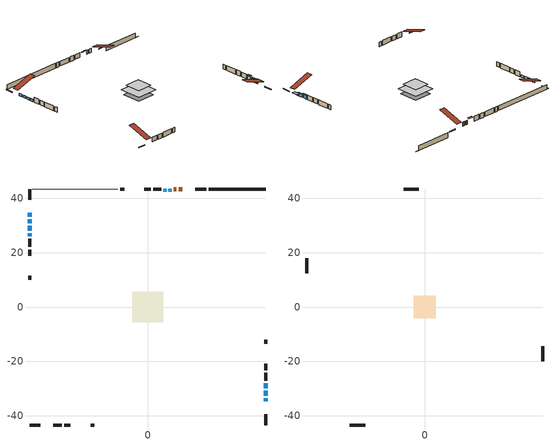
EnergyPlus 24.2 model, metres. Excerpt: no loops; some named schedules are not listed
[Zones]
conditioned space
 floor outside (Floor1 construction): -2.46,-2.46 -2.46,2.46 2.46,2.46 2.46,-2.46 z0.89
 floor adiabatic (AdiabaticFloorConstruction): -5.69,-5.69 -5.69,5.69 5.69,5.69 5.69,-5.69 z0.89
 floor foundation (Slab1 construction): -4.89,-4.89 -4.89,4.89 4.89,4.89 4.89,-4.89 z-1.55
 wall outside (RimJoist1 construction): 21.47,43.43 17.52,43.43 / -43.43,-43.43 -39.48,-43.43 / -43.43,43.43 -43.43,39.48 / 43.43,-43.43 43.43,-39.48 z0.89:1.19
 wall outside (AdiabaticWallConstruction 1): 12.73,43.43 11.37,43.43 / 10.44,43.43 9.53,43.43 z0.89:2.92
 wall outside (AdiabaticWallConstruction): 43.43,-34.7 43.43,-33.63 z0.89:1.35; -43.43,34.69 -43.43,33.17 / -43.43,32.24 -43.43,30.87 / -43.43,29.94 -43.43,28.11 / -43.43,27.18 -43.43,26.04 z0.89:2.11; 43.43,-32.7 43.43,-30.87 z0.89:2.41; 43.43,-29.94 43.43,-28.11 z0.89:2.92
 wall outside (Wall1 construction): 5.02,43.43 1.99,43.43 / -34.69,-43.43 -31.67,-43.43 / -43.43,25.11 -43.43,22.09 / 43.43,-27.18 43.43,-24.16 z0.89:3.33
 wall outside (Wall2 construction): 1.06,43.43 -1.23,43.43 / -30.74,-43.43 -28.45,-43.43 / -43.43,21.16 -43.43,18.87 / 43.43,-23.23 43.43,-20.94 z0.89:3.33
 wall outside (Wall6 construction): -8.63,43.43 -10.03,43.43 / -21.05,-43.43 -19.65,-43.43 / -43.43,11.47 -43.43,10.06 / 43.43,-13.54 43.43,-12.14 z0.89:3.33
 wall foundation (FoundationWall1 construction): 22.39,43.43,-1.55 22.39,43.43,0.89 41.32,43.43,0.89 41.32,43.43,-1.54 43.43,43.43,-1.54 43.43,43.43,-1.55
 wall adiabatic (Wall7 construction): -10.96,43.43 -42.5,43.43 z0.89:3.33
 window (WindowConstruction): 43.43,-34.69 43.43,-33.63 z0.89:1.35
 window (WindowConstruction 6): -43.43,34.69 -43.43,33.17 z0.89:2.11
 window (WindowConstruction 1): 43.43,-32.7 43.43,-30.87 z0.89:2.41
 window (WindowConstruction 2): 43.43,-29.94 43.43,-28.11 z0.89:2.92
 window (WindowConstruction 3): -43.43,32.24 -43.43,30.87 z0.89:2.11
 window (WindowConstruction 4): -43.43,29.94 -43.43,28.11 z0.89:2.11
 window (WindowConstruction 5): -43.43,27.18 -43.43,26.04 z0.89:2.11
 door (Door): 12.73,43.43 11.37,43.43 z0.89:2.92
 door (Door 1): 10.44,43.43 9.53,43.43 z0.89:2.92
 ceiling adiabatic (AdiabaticFloorConstruction): 5.69,-5.69 5.69,5.69 -5.69,5.69 -5.69,-5.69 z0.89
 roof outside (AdiabaticRoofConstruction): 7.74,43.43,3.33 7.74,42.61,3.6 8.6,42.61,3.6 8.6,43.43,3.33; 5.95,43.43,3.33 5.95,42.61,3.6 6.81,42.61,3.6 6.81,43.43,3.33
 skylight (SkylightConstruction): 7.74,43.43,3.33 7.74,42.61,3.6 8.6,42.61,3.6 8.6,43.43,3.33
 skylight (SkylightConstruction 1): 5.95,43.43,3.33 5.95,42.61,3.6 6.81,42.61,3.6 6.81,43.43,3.33
attic - vented
 floor to conditioned space (Floor2 construction Reversed): -4.06,-4.06 -4.06,4.06 4.06,4.06 4.06,-4.06 z3.33
 floor to conditioned space (Floor3 construction Reversed): -4.03,-4.03 -4.03,4.03 4.03,4.03 4.03,-4.03 z3.33
 wall outside (Wall4 construction): -2.15,43.43 -7.7,43.43 / -27.52,-43.43 -21.98,-43.43 / -43.43,17.94 -43.43,12.39 / 43.43,-20.01 43.43,-14.47 z0.89:3.33
 roof outside (Roof1 construction): 13.66,43.43,3.33 13.66,32.31,7.03 16.59,32.31,7.03 16.59,43.43,3.33; -35.62,-43.43,3.33 -35.62,-32.31,7.03 -38.55,-32.31,7.03 -38.55,-43.43,3.33; -43.43,35.62,3.33 -32.31,35.62,7.03 -32.31,38.55,7.03 -43.43,38.55,3.33; 43.43,-35.62,3.33 32.31,-35.62,7.03 32.31,-38.55,7.03 43.43,-38.55,3.33
shading: 43.43,-32.72 43.43,-35.61 45.25,-35.61 45.25,-32.72 z2.26; 43.43,-30.57 43.43,-33 44.04,-33 44.04,-30.57 z2.71; 43.43,-27.81 43.43,-30.24 44.04,-30.24 44.04,-27.81 z3.22
[Building]
Building 1: Terrain=Suburbs
[Site:Location]
Summerland CS_BC: Latitude {deg}=49.56; Longitude {deg}=-119.65; Time Zone {hr}=-8; Elevation {m}=454; Keep Site Location Information=Yes
[Site:GroundTemperature:Shallow]
5.06956, 3.19416, 3.04397, 3.93394, 7.50669, 11.0628, 14.1458, 16.0987, 16.2646, 14.6762, 11.6719, 8.22487
[Site:WaterMainsTemperature]
Calculation Method=Schedule; Temperature Schedule=mains temperature schedule
[Material] Roughness=Rough; Thermal Absorptance=0.9
Name | Thickness {m} | Conductivity {W/m-K} | Density {kg/m3} | Specific Heat {J/kg-K} | Solar Absorptance | Visible Absorptance
asphalt or fiberglass shingles | 0.00635 | 0.162714 | 1121.4 | 1465.45 | 0.4 | 0.4
asphalt or fiberglass shingles 1 | 0.00635 | 0.162714 | 1121.4 | 1465.45 | 0.7 | 0.7
ceiling loosefill ins | 0.254 | 0.0480833 | 16.02 | 1046.75 | 0.7 | 0.7
ceiling stud and cavity | 0.1397 | 0.120208 | 65.682 | 1177.47 | 0.7 | 0.7
ceiling stud and cavity 1 | 0.1397 | 0.141673 | 65.682 | 1177.47 | 0.7 | 0.7
concrete 4.0 in. | 0.1016 | 1.803125 | 2242.8 | 837.4 | 0.7 | 0.7
concrete 8.0 in. | 0.2032 | 1.803125 | 2242.8 | 837.4 | 0.7 | 0.7
door material | 0.04445 | 0.0451087 | 512.64 | 1214.23 | 0.7 | 0.7
exterior vertical ins | 0.100158 | 0.029427 | 32.04 | 1214.23 | 0.7 | 0.7
floor covering | 0.0127 | 0.0433444 | 54.468 | 1339.84 | 0.6 | 0.6
floor rigid ins | 0.103632 | 0.029427 | 32.04 | 1214.23 | 0.7 | 0.7
floor rigid ins 1; roof rigid ins; wall rigid ins 2 | 0.512978 | 0.029427 | 32.04 | 1214.23 | 0.7 | 0.7
floor stud and cavity | 0.1397 | 0.164193 | 92.3553 | 1139.71 | 0.7 | 0.7
floor stud and cavity 1 | 0.1397 | 1.75129 | 37.0049 | 1207.88 | 0.7 | 0.7
furniture material conditioned space 1 | 0.1524 | 0.115458 | 640.8 | 1214.23 | 0.6 | 0.6
gypsum board | 0.0127 | 0.160291 | 801 | 837.4 | 0.6 | 0.6
gypsum board 1 | 0.0127 | 0.160291 | 801 | 837.4 | 0.7 | 0.7
osb sheathing 0.5 in. | 0.0127 | 0.115458 | 512.64 | 1214.23 | 0.7 | 0.7
osb sheathing 0.75 in. | 0.01905 | 0.115458 | 512.64 | 1214.23 | 0.7 | 0.7
osb sheathing 2.0 in. | 0.0508 | 0.115458 | 512.64 | 1214.23 | 0.7 | 0.7
rim joist rigid ins; wall rigid ins | 0.051816 | 0.029427 | 32.04 | 1214.23 | 0.7 | 0.7
rim joist stud and cavity | 0.0508 | 0.0417161 | 125.044 | 1163.47 | 0.6 | 0.6
roof stud and cavity | 0.18415 | 1.78685 | 37.0049 | 1207.88 | 0.6 | 0.6
wall rigid ins 1 | 0.051816 | 0.029427 | 32.04 | 1214.23 | 0.4 | 0.4
wall stud and cavity | 0.1397 | 0.0951301 | 139.0536 | 1170.24 | 0.7 | 0.7
wall stud and cavity 1 | 0.1397 | 0.388929 | 139.0536 | 1170.24 | 0.7 | 0.7
wall stud and cavity 2 | 0.0889 | 6.9971 | 50.32683 | 1063.81 | 0.6 | 0.6
wall stud and cavity 3 | 0.1397 | 0.427258 | 139.0536 | 1170.24 | 0.7 | 0.7
wall stud and cavity 4 | 0.1397 | 0.0856282 | 139.0536 | 1170.24 | 0.7 | 0.7
wall stud and cavity 5 | 0.0889 | 0.380278 | 52.3479 | 1209.89 | 0.7 | 0.7
wall stud and cavity 6 | 0.0889 | 0.391764 | 83.0341 | 1211.67 | 0.7 | 0.7
wood siding | 0.0254 | 0.102417 | 544.68 | 1172.36 | 0.4 | 0.4
wood siding 1 | 0.00254 | 0.102417 | 544.68 | 1172.36 | 0.4 | 0.4
wood siding 2; wood siding 3; wood siding 4 | 0.0254 | 0.102417 | 544.68 | 1172.36 | 0.7 | 0.7
[WindowMaterial:SimpleGlazingSystem]
Name | U-Factor {W/m2-K} | Solar Heat Gain Coefficient
SkylightMaterial | 2.47343 | 0.6208
WindowMaterial | 2.37681 | 0.55
WindowMaterial 1 | 2.1707 | 0.62
WindowMaterial 2 | 2.0543 | 0.65
WindowMaterial 3 | 2.154801 | 0.62
WindowMaterial 4 | 2.13436 | 0.63
WindowMaterial 5 | 2.19114 | 0.61
WindowMaterial 6 | 2.171835 | 0.62
[Construction]
AdiabaticFloorConstruction: floor stud and cavity 1, floor rigid ins 1, osb sheathing 0.75 in., floor covering
AdiabaticRoofConstruction: asphalt or fiberglass shingles 1, roof rigid ins, osb sheathing 0.75 in., roof stud and cavity
AdiabaticWallConstruction: wood siding 3, wall rigid ins 2, wall stud and cavity 5, gypsum board
AdiabaticWallConstruction 1: wood siding 4, wall rigid ins 2, wall stud and cavity 5, gypsum board
Door; Door 1: door material
Floor1 construction: floor stud and cavity, floor rigid ins, osb sheathing 0.75 in., floor covering
Floor2 construction Reversed: gypsum board, ceiling stud and cavity, ceiling loosefill ins
Floor3 construction Reversed: gypsum board, ceiling stud and cavity 1, ceiling loosefill ins
FoundationWall1 construction: concrete 8.0 in., gypsum board 1
furniture construction conditioned space 1: furniture material conditioned space 1
PartitionWallConstruction: gypsum board, wall stud and cavity 6, gypsum board
RimJoist1 construction: wood siding 2, rim joist rigid ins, osb sheathing 2.0 in., rim joist stud and cavity
Roof1 construction: asphalt or fiberglass shingles
SkylightConstruction; SkylightConstruction 1: SkylightMaterial
Slab1 construction: concrete 4.0 in.
Wall1 construction: wood siding, wall rigid ins, osb sheathing 0.5 in., wall stud and cavity, gypsum board
Wall2 construction: wood siding, wall rigid ins, osb sheathing 0.5 in., wall stud and cavity 1, gypsum board
Wall4 construction: wood siding 1, wall stud and cavity 2
Wall6 construction: wood siding, wall rigid ins, osb sheathing 0.5 in., wall stud and cavity 3, gypsum board
Wall7 construction: wall rigid ins 1, osb sheathing 0.5 in., wall stud and cavity 4, gypsum board
WindowConstruction: WindowMaterial
WindowConstruction 1: WindowMaterial 1
WindowConstruction 2: WindowMaterial 2
WindowConstruction 3: WindowMaterial 3
WindowConstruction 4: WindowMaterial 4
WindowConstruction 5: WindowMaterial 5
WindowConstruction 6: WindowMaterial 6
[Zone] Multiplier=1; Part of Total Floor Area=Yes
Name | Volume {m3}
attic - vented | 80.5029
conditioned space | 570.2
[Space]
Name | Zone | Volume {m3}
attic - vented 1 | attic - vented | 80.5029
conditioned space 1 | conditioned space | 570.2
[ZoneInfiltration:EffectiveLeakageArea]
infil attic - vented 1: Zone or Space=attic - vented 1; Schedule=Always On Discrete; Effective Air Leakage Area {cm2}=6294.89; Stack Coefficient=0.000427299; Wind Coefficient=1.39664e-05
[ZoneMixing]
whole house fan mix: Zone or Space=attic - vented; Schedule=Always On Continuous; Design Flow Rate Calculation Method=Flow/Zone; Design Flow Rate {m3/s}=0; Source Zone or Space=conditioned space
[SurfaceProperty:ExposedFoundationPerimeter]
Slab1: Exposed Perimeter Calculation Method=TotalExposedPerimeter; Total Exposed Perimeter {m}=21.031
[InternalMass] Zone or ZoneList=conditioned space; Space or SpaceList=conditioned space 1
Name | Construction | Surface Area {m2}
furniture mass conditioned space 1 | furniture construction conditioned space 1 | 99.6319
partition wall mass | PartitionWallConstruction | 249.08
[Lights]
interior lighting: Zone or ZoneList or Space or SpaceList=conditioned space 1; Schedule=interior lighting schedule; Design Level Calculation Method=LightingLevel; Lighting Level {W}=343.2; Return Air Fraction=0; Fraction Radiant=0.6; Fraction Visible=0.2; Fraction Replaceable=1
[People]
occupants: Zone or ZoneList or Space or SpaceList=conditioned space 1; Number of People Schedule=occupants schedule; Number of People Calculation Method=People; Number of People=3; Fraction Radiant=0.314171; Sensible Heat Fraction=0.56303; Activity Level Schedule=occupants activity schedule; Carbon Dioxide Generation Rate {m3/s-W}=0; Enable ASHRAE 55 Comfort Warnings=No; Mean Radiant Temperature Calculation Type=EnclosureAveraged
[ElectricEquipment] Zone or ZoneList or Space or SpaceList=conditioned space 1; Design Level Calculation Method=EquipmentLevel
Name | Schedule | Design Level {W} | Fraction Latent | Fraction Radiant | Fraction Lost
clothes dryer | clothes dryer schedule | 140.772 | 0.015 | 0.081 | 0.85
clothes washer | clothes washer schedule | 32.1985 | 0.03 | 0.162 | 0.7
cooking range | cooking range schedule | 208.969 | 0.08 | 0.432 | 0.2
dishwasher | dishwasher schedule | 66.8632 | 0.3 | 0.18 | 0.4
fridge | fridge schedule | 72.9452 | 0 | 0.6 | 0
mech vent bath fan 0 | mech vent bath fan 0 schedule | 50.2 | 0 | 0 | 1
mech vent bath fan 1 | mech vent bath fan 1 schedule | 50.2 | 0 | 0 | 1
mech vent house fan | mech vent house fan schedule | 0 | 0 | 0 | 1
mech vent house fan cfis | mech vent house fan cfis schedule | 0 | 0 | 0 | 0
mech vent range fan 0 | mech vent range fan 0 schedule | 57 | 0 | 0 | 1
misc plug loads | misc plug loads schedule | 494.7 | 0.045 | 0.513 | 0.1
whole house fan | Always On Discrete | 0 | 0 | 0 | 1
[OtherEquipment] Zone or ZoneList or Space or SpaceList=conditioned space 1; Design Level Calculation Method=EquipmentLevel
Name | Fuel Type | Schedule | Design Level {W} | Fraction Latent | Fraction Radiant | Fraction Lost
clothes dryer 1 | Electricity | clothes dryer schedule | 0 | 0.015 | 0.081 | 0.85
cooking range 1 | Electricity | cooking range schedule | 0 | 0.08 | 0.432 | 0.2
general water use latent | None | general water use schedule | 59.3978 | 1 | 0 | 0
general water use sensible | None | general water use schedule | -58.539 | 0 | 0.6 | 0
mech vent house fan latent load | None | Always On Discrete | 0 | 1 | 0 | 0
mech vent house fan sensible load | None | Always On Discrete | 0 | 0 | 0 | 0
water heater energy adjustment1 | NaturalGas | Always On Discrete | 0.01 | 0 | 0 | 1
[ZoneInfiltration:DesignFlowRate] Zone or ZoneList or Space or SpaceList=conditioned space 1; Schedule=Always On Discrete; Design Flow Rate Calculation Method=Flow/Zone; Design Flow Rate {m3/s}=0
infil flow; natural vent flow; whole house fan flow
[Foundation:Kiva]
Foundation Kiva 1: Initial Indoor Air Temperature {C}=18; Wall Height Above Grade {m}=0.889986; Wall Depth Below Slab {m}=0.2032; Custom Block Material Name 1=exterior vertical ins; Custom Block Depth 1 {m}=2.43998; Custom Block X Position 1 {m}=0.2159; Custom Block Z Position 1 {m}=0
[Foundation:Kiva:Settings]
Soil Conductivity {W/m-K}=0.849921; Soil Density {kg/m3}=1842.3; Soil Specific Heat {J/kg-K}=418.7; Ground Solar Absorptivity=0.9; Ground Thermal Absorptivity=0.9; Ground Surface Roughness {m}=0.03; Far-Field Width {m}=40; Deep-Ground Boundary Condition=ZeroFlux; Deep-Ground Depth {m}=40; Minimum Cell Dimension {m}=0.2; Maximum Cell Growth Coefficient=3; Simulation Timestep=Timestep
[Exterior:Lights]
exterior lighting: Schedule=exterior lighting schedule; Design Level {W}=75.6
[Schedule:Constant]
Name | Hourly Value
Always On Continuous; mech vent house fan schedule; mech vent house fan cfis schedule; Always On Discrete | 1
occupants activity schedule | 117.228
fridge schedule | 0
[Schedule:Week:Daily]
interior lighting schedule Week Rule - Jan1-Jan27: interior lighting schedule day, interior lighting schedule day, interior lighting schedule day, interior lighting schedule day, interior lighting schedule day, interior lighting schedule day, interior lighting schedule day, interior lighting schedule default day, interior lighting schedule default day, interior lighting schedule default day, interior lighting schedule default day, interior lighting schedule default day
interior lighting schedule Week Rule - Jan28-Feb3: interior lighting schedule day, interior lighting schedule day, interior lighting schedule day, interior lighting schedule day, interior lighting schedule day 1, interior lighting schedule day 1, interior lighting schedule day 1, interior lighting schedule default day, interior lighting schedule default day, interior lighting schedule default day, interior lighting schedule default day, interior lighting schedule default day
interior lighting schedule Week Rule - Feb4-Feb24: interior lighting schedule day 1, interior lighting schedule day 1, interior lighting schedule day 1, interior lighting schedule day 1, interior lighting schedule day 1, interior lighting schedule day 1, interior lighting schedule day 1, interior lighting schedule default day, interior lighting schedule default day, interior lighting schedule default day, interior lighting schedule default day, interior lighting schedule default day
interior lighting schedule Week Rule - Feb25-Mar3: interior lighting schedule day 1, interior lighting schedule day 1, interior lighting schedule day 1, interior lighting schedule day 1, interior lighting schedule day 2, interior lighting schedule day 2, interior lighting schedule day 2, interior lighting schedule default day, interior lighting schedule default day, interior lighting schedule default day, interior lighting schedule default day, interior lighting schedule default day
interior lighting schedule Week Rule - Mar4-Mar31: interior lighting schedule day 2, interior lighting schedule day 2, interior lighting schedule day 2, interior lighting schedule day 2, interior lighting schedule day 2, interior lighting schedule day 2, interior lighting schedule day 2, interior lighting schedule default day, interior lighting schedule default day, interior lighting schedule default day, interior lighting schedule default day, interior lighting schedule default day
interior lighting schedule Week Rule - Apr1-Apr28: interior lighting schedule day 3, interior lighting schedule day 3, interior lighting schedule day 3, interior lighting schedule day 3, interior lighting schedule day 3, interior lighting schedule day 3, interior lighting schedule day 3, interior lighting schedule default day, interior lighting schedule default day, interior lighting schedule default day, interior lighting schedule default day, interior lighting schedule default day
interior lighting schedule Week Rule - Apr29-May5: interior lighting schedule day 3, interior lighting schedule day 3, interior lighting schedule day 4, interior lighting schedule day 4, interior lighting schedule day 4, interior lighting schedule day 4, interior lighting schedule day 4, interior lighting schedule default day, interior lighting schedule default day, interior lighting schedule default day, interior lighting schedule default day, interior lighting schedule default day
interior lighting schedule Week Rule - May6-May26: interior lighting schedule day 4, interior lighting schedule day 4, interior lighting schedule day 4, interior lighting schedule day 4, interior lighting schedule day 4, interior lighting schedule day 4, interior lighting schedule day 4, interior lighting schedule default day, interior lighting schedule default day, interior lighting schedule default day, interior lighting schedule default day, interior lighting schedule default day
interior lighting schedule Week Rule - May27-Jun2: interior lighting schedule day 4, interior lighting schedule day 4, interior lighting schedule day 4, interior lighting schedule day 4, interior lighting schedule day 4, interior lighting schedule day 5, interior lighting schedule day 5, interior lighting schedule default day, interior lighting schedule default day, interior lighting schedule default day, interior lighting schedule default day, interior lighting schedule default day
interior lighting schedule Week Rule - Jun3-Jun30: interior lighting schedule day 5, interior lighting schedule day 5, interior lighting schedule day 5, interior lighting schedule day 5, interior lighting schedule day 5, interior lighting schedule day 5, interior lighting schedule day 5, interior lighting schedule default day, interior lighting schedule default day, interior lighting schedule default day, interior lighting schedule default day, interior lighting schedule default day
interior lighting schedule Week Rule - Jul1-Jul28: interior lighting schedule day 6, interior lighting schedule day 6, interior lighting schedule day 6, interior lighting schedule day 6, interior lighting schedule day 6, interior lighting schedule day 6, interior lighting schedule day 6, interior lighting schedule default day, interior lighting schedule default day, interior lighting schedule default day, interior lighting schedule default day, interior lighting schedule default day
interior lighting schedule Week Rule - Jul29-Aug4: interior lighting schedule day 6, interior lighting schedule day 6, interior lighting schedule day 6, interior lighting schedule day 7, interior lighting schedule day 7, interior lighting schedule day 7, interior lighting schedule day 7, interior lighting schedule default day, interior lighting schedule default day, interior lighting schedule default day, interior lighting schedule default day, interior lighting schedule default day
interior lighting schedule Week Rule - Aug5-Aug25: interior lighting schedule day 7, interior lighting schedule day 7, interior lighting schedule day 7, interior lighting schedule day 7, interior lighting schedule day 7, interior lighting schedule day 7, interior lighting schedule day 7, interior lighting schedule default day, interior lighting schedule default day, interior lighting schedule default day, interior lighting schedule default day, interior lighting schedule default day
interior lighting schedule Week Rule - Aug26-Sep1: interior lighting schedule day 7, interior lighting schedule day 7, interior lighting schedule day 7, interior lighting schedule day 7, interior lighting schedule day 7, interior lighting schedule day 7, interior lighting schedule day 8, interior lighting schedule default day, interior lighting schedule default day, interior lighting schedule default day, interior lighting schedule default day, interior lighting schedule default day
interior lighting schedule Week Rule - Sep2-Sep29: interior lighting schedule day 8, interior lighting schedule day 8, interior lighting schedule day 8, interior lighting schedule day 8, interior lighting schedule day 8, interior lighting schedule day 8, interior lighting schedule day 8, interior lighting schedule default day, interior lighting schedule default day, interior lighting schedule default day, interior lighting schedule default day, interior lighting schedule default day
interior lighting schedule Week Rule - Sep30-Oct6: interior lighting schedule day 8, interior lighting schedule day 9, interior lighting schedule day 9, interior lighting schedule day 9, interior lighting schedule day 9, interior lighting schedule day 9, interior lighting schedule day 9, interior lighting schedule default day, interior lighting schedule default day, interior lighting schedule default day, interior lighting schedule default day, interior lighting schedule default day
interior lighting schedule Week Rule - Oct7-Oct27: interior lighting schedule day 9, interior lighting schedule day 9, interior lighting schedule day 9, interior lighting schedule day 9, interior lighting schedule day 9, interior lighting schedule day 9, interior lighting schedule day 9, interior lighting schedule default day, interior lighting schedule default day, interior lighting schedule default day, interior lighting schedule default day, interior lighting schedule default day
interior lighting schedule Week Rule - Oct28-Nov3: interior lighting schedule day 9, interior lighting schedule day 9, interior lighting schedule day 9, interior lighting schedule day 9, interior lighting schedule day 10, interior lighting schedule day 10, interior lighting schedule day 10, interior lighting schedule default day, interior lighting schedule default day, interior lighting schedule default day, interior lighting schedule default day, interior lighting schedule default day
interior lighting schedule Week Rule - Nov4-Nov24: interior lighting schedule day 10, interior lighting schedule day 10, interior lighting schedule day 10, interior lighting schedule day 10, interior lighting schedule day 10, interior lighting schedule day 10, interior lighting schedule day 10, interior lighting schedule default day, interior lighting schedule default day, interior lighting schedule default day, interior lighting schedule default day, interior lighting schedule default day
interior lighting schedule Week Rule - Nov25-Dec1: interior lighting schedule day 10, interior lighting schedule day 10, interior lighting schedule day 10, interior lighting schedule day 10, interior lighting schedule day 10, interior lighting schedule day 10, interior lighting schedule day 11, interior lighting schedule default day, interior lighting schedule default day, interior lighting schedule default day, interior lighting schedule default day, interior lighting schedule default day
interior lighting schedule Week Rule - Dec2-Dec31: interior lighting schedule day 11, interior lighting schedule day 11, interior lighting schedule day 11, interior lighting schedule day 11, interior lighting schedule day 11, interior lighting schedule day 11, interior lighting schedule day 11, interior lighting schedule default day, interior lighting schedule default day, interior lighting schedule default day, interior lighting schedule default day, interior lighting schedule default day
occupants schedule Week Rule - Jan1-Dec31: occupants schedule day, occupants schedule day, occupants schedule day, occupants schedule day, occupants schedule day, occupants schedule day, occupants schedule day, occupants schedule default day, occupants schedule default day, occupants schedule default day, occupants schedule default day, occupants schedule default day
clothes dryer schedule Week Rule - Jan1-Dec31: clothes dryer schedule day, clothes dryer schedule day, clothes dryer schedule day, clothes dryer schedule day, clothes dryer schedule day, clothes dryer schedule day, clothes dryer schedule day, clothes dryer schedule default day, clothes dryer schedule default day, clothes dryer schedule default day, clothes dryer schedule default day, clothes dryer schedule default day
clothes washer schedule Week Rule - Jan1-Dec31: clothes washer schedule day, clothes washer schedule day, clothes washer schedule day, clothes washer schedule day, clothes washer schedule day, clothes washer schedule day, clothes washer schedule day, clothes washer schedule default day, clothes washer schedule default day, clothes washer schedule default day, clothes washer schedule default day, clothes washer schedule default day
cooking range schedule Week Rule - Jan1-Dec31: cooking range schedule day, cooking range schedule day, cooking range schedule day, cooking range schedule day, cooking range schedule day, cooking range schedule day, cooking range schedule day, cooking range schedule default day, cooking range schedule default day, cooking range schedule default day, cooking range schedule default day, cooking range schedule default day
dishwasher schedule Week Rule - Jan1-Dec31: dishwasher schedule day, dishwasher schedule day, dishwasher schedule day, dishwasher schedule day, dishwasher schedule day, dishwasher schedule day, dishwasher schedule day, dishwasher schedule default day, dishwasher schedule default day, dishwasher schedule default day, dishwasher schedule default day, dishwasher schedule default day
mech vent bath fan 0 schedule Week Rule - Jan1-Dec31: mech vent bath fan 0 schedule day, mech vent bath fan 0 schedule day, mech vent bath fan 0 schedule day, mech vent bath fan 0 schedule day, mech vent bath fan 0 schedule day, mech vent bath fan 0 schedule day, mech vent bath fan 0 schedule day, mech vent bath fan 0 schedule default day, mech vent bath fan 0 schedule default day, mech vent bath fan 0 schedule default day, mech vent bath fan 0 schedule default day, mech vent bath fan 0 schedule default day
mech vent bath fan 1 schedule Week Rule - Jan1-Dec31: mech vent bath fan 1 schedule day, mech vent bath fan 1 schedule day, mech vent bath fan 1 schedule day, mech vent bath fan 1 schedule day, mech vent bath fan 1 schedule day, mech vent bath fan 1 schedule day, mech vent bath fan 1 schedule day, mech vent bath fan 1 schedule default day, mech vent bath fan 1 schedule default day, mech vent bath fan 1 schedule default day, mech vent bath fan 1 schedule default day, mech vent bath fan 1 schedule default day
mech vent range fan 0 schedule Week Rule - Jan1-Dec31: mech vent range fan 0 schedule day, mech vent range fan 0 schedule day, mech vent range fan 0 schedule day, mech vent range fan 0 schedule day, mech vent range fan 0 schedule day, mech vent range fan 0 schedule day, mech vent range fan 0 schedule day, mech vent range fan 0 schedule default day, mech vent range fan 0 schedule default day, mech vent range fan 0 schedule default day, mech vent range fan 0 schedule default day, mech vent range fan 0 schedule default day
misc plug loads schedule Week Rule - Jan1-Dec31: misc plug loads schedule day, misc plug loads schedule day, misc plug loads schedule day, misc plug loads schedule day, misc plug loads schedule day, misc plug loads schedule day, misc plug loads schedule day, misc plug loads schedule default day, misc plug loads schedule default day, misc plug loads schedule default day, misc plug loads schedule default day, misc plug loads schedule default day
general water use schedule Week Rule - Jan1-Dec31: general water use schedule day, general water use schedule day, general water use schedule day, general water use schedule day, general water use schedule day, general water use schedule day, general water use schedule day, general water use schedule default day, general water use schedule default day, general water use schedule default day, general water use schedule default day, general water use schedule default day
exterior lighting schedule Week Rule - Jan1-Jan27: exterior lighting schedule day, exterior lighting schedule day, exterior lighting schedule day, exterior lighting schedule day, exterior lighting schedule day, exterior lighting schedule day, exterior lighting schedule day, exterior lighting schedule default day, exterior lighting schedule default day, exterior lighting schedule default day, exterior lighting schedule default day, exterior lighting schedule default day
exterior lighting schedule Week Rule - Jan28-Feb3: exterior lighting schedule day, exterior lighting schedule day, exterior lighting schedule day, exterior lighting schedule day, exterior lighting schedule day 1, exterior lighting schedule day 1, exterior lighting schedule day 1, exterior lighting schedule default day, exterior lighting schedule default day, exterior lighting schedule default day, exterior lighting schedule default day, exterior lighting schedule default day
exterior lighting schedule Week Rule - Feb4-Feb24: exterior lighting schedule day 1, exterior lighting schedule day 1, exterior lighting schedule day 1, exterior lighting schedule day 1, exterior lighting schedule day 1, exterior lighting schedule day 1, exterior lighting schedule day 1, exterior lighting schedule default day, exterior lighting schedule default day, exterior lighting schedule default day, exterior lighting schedule default day, exterior lighting schedule default day
exterior lighting schedule Week Rule - Feb25-Mar3: exterior lighting schedule day 1, exterior lighting schedule day 1, exterior lighting schedule day 1, exterior lighting schedule day 1, exterior lighting schedule day 2, exterior lighting schedule day 2, exterior lighting schedule day 2, exterior lighting schedule default day, exterior lighting schedule default day, exterior lighting schedule default day, exterior lighting schedule default day, exterior lighting schedule default day
exterior lighting schedule Week Rule - Mar4-Mar31: exterior lighting schedule day 2, exterior lighting schedule day 2, exterior lighting schedule day 2, exterior lighting schedule day 2, exterior lighting schedule day 2, exterior lighting schedule day 2, exterior lighting schedule day 2, exterior lighting schedule default day, exterior lighting schedule default day, exterior lighting schedule default day, exterior lighting schedule default day, exterior lighting schedule default day
exterior lighting schedule Week Rule - Apr1-Apr28: exterior lighting schedule day 3, exterior lighting schedule day 3, exterior lighting schedule day 3, exterior lighting schedule day 3, exterior lighting schedule day 3, exterior lighting schedule day 3, exterior lighting schedule day 3, exterior lighting schedule default day, exterior lighting schedule default day, exterior lighting schedule default day, exterior lighting schedule default day, exterior lighting schedule default day
exterior lighting schedule Week Rule - Apr29-May5: exterior lighting schedule day 3, exterior lighting schedule day 3, exterior lighting schedule day 4, exterior lighting schedule day 4, exterior lighting schedule day 4, exterior lighting schedule day 4, exterior lighting schedule day 4, exterior lighting schedule default day, exterior lighting schedule default day, exterior lighting schedule default day, exterior lighting schedule default day, exterior lighting schedule default day
exterior lighting schedule Week Rule - May6-May26: exterior lighting schedule day 4, exterior lighting schedule day 4, exterior lighting schedule day 4, exterior lighting schedule day 4, exterior lighting schedule day 4, exterior lighting schedule day 4, exterior lighting schedule day 4, exterior lighting schedule default day, exterior lighting schedule default day, exterior lighting schedule default day, exterior lighting schedule default day, exterior lighting schedule default day
exterior lighting schedule Week Rule - May27-Jun2: exterior lighting schedule day 4, exterior lighting schedule day 4, exterior lighting schedule day 4, exterior lighting schedule day 4, exterior lighting schedule day 4, exterior lighting schedule day 5, exterior lighting schedule day 5, exterior lighting schedule default day, exterior lighting schedule default day, exterior lighting schedule default day, exterior lighting schedule default day, exterior lighting schedule default day
exterior lighting schedule Week Rule - Jun3-Jun30: exterior lighting schedule day 5, exterior lighting schedule day 5, exterior lighting schedule day 5, exterior lighting schedule day 5, exterior lighting schedule day 5, exterior lighting schedule day 5, exterior lighting schedule day 5, exterior lighting schedule default day, exterior lighting schedule default day, exterior lighting schedule default day, exterior lighting schedule default day, exterior lighting schedule default day
exterior lighting schedule Week Rule - Jul1-Jul28: exterior lighting schedule day 6, exterior lighting schedule day 6, exterior lighting schedule day 6, exterior lighting schedule day 6, exterior lighting schedule day 6, exterior lighting schedule day 6, exterior lighting schedule day 6, exterior lighting schedule default day, exterior lighting schedule default day, exterior lighting schedule default day, exterior lighting schedule default day, exterior lighting schedule default day
exterior lighting schedule Week Rule - Jul29-Aug4: exterior lighting schedule day 6, exterior lighting schedule day 6, exterior lighting schedule day 6, exterior lighting schedule day 7, exterior lighting schedule day 7, exterior lighting schedule day 7, exterior lighting schedule day 7, exterior lighting schedule default day, exterior lighting schedule default day, exterior lighting schedule default day, exterior lighting schedule default day, exterior lighting schedule default day
exterior lighting schedule Week Rule - Aug5-Aug25: exterior lighting schedule day 7, exterior lighting schedule day 7, exterior lighting schedule day 7, exterior lighting schedule day 7, exterior lighting schedule day 7, exterior lighting schedule day 7, exterior lighting schedule day 7, exterior lighting schedule default day, exterior lighting schedule default day, exterior lighting schedule default day, exterior lighting schedule default day, exterior lighting schedule default day
exterior lighting schedule Week Rule - Aug26-Sep1: exterior lighting schedule day 7, exterior lighting schedule day 7, exterior lighting schedule day 7, exterior lighting schedule day 7, exterior lighting schedule day 7, exterior lighting schedule day 7, exterior lighting schedule day 8, exterior lighting schedule default day, exterior lighting schedule default day, exterior lighting schedule default day, exterior lighting schedule default day, exterior lighting schedule default day
exterior lighting schedule Week Rule - Sep2-Sep29: exterior lighting schedule day 8, exterior lighting schedule day 8, exterior lighting schedule day 8, exterior lighting schedule day 8, exterior lighting schedule day 8, exterior lighting schedule day 8, exterior lighting schedule day 8, exterior lighting schedule default day, exterior lighting schedule default day, exterior lighting schedule default day, exterior lighting schedule default day, exterior lighting schedule default day
exterior lighting schedule Week Rule - Sep30-Oct6: exterior lighting schedule day 8, exterior lighting schedule day 9, exterior lighting schedule day 9, exterior lighting schedule day 9, exterior lighting schedule day 9, exterior lighting schedule day 9, exterior lighting schedule day 9, exterior lighting schedule default day, exterior lighting schedule default day, exterior lighting schedule default day, exterior lighting schedule default day, exterior lighting schedule default day
[Schedule:Year]
interior lighting schedule: interior lighting schedule Week Rule - Jan1-Jan27, 1, 1, 1, 27, interior lighting schedule Week Rule - Jan28-Feb3, 1, 28, 2, 3, interior lighting schedule Week Rule - Feb4-Feb24, 2, 4, 2, 24, interior lighting schedule Week Rule - Feb25-Mar3, 2, 25, 3, 3, interior lighting schedule Week Rule - Mar4-Mar31, 3, 4, 3, 31, interior lighting schedule Week Rule - Apr1-Apr28, 4, 1, 4, 28, interior lighting schedule Week Rule - Apr29-May5, 4, 29, 5, 5, interior lighting schedule Week Rule - May6-May26, 5, 6, 5, 26, interior lighting schedule Week Rule - May27-Jun2, 5, 27, 6, 2, interior lighting schedule Week Rule - Jun3-Jun30, 6, 3, 6, 30, interior lighting schedule Week Rule - Jul1-Jul28, 7, 1, 7, 28, interior lighting schedule Week Rule - Jul29-Aug4, 7, 29, 8, 4, interior lighting schedule Week Rule - Aug5-Aug25, 8, 5, 8, 25, interior lighting schedule Week Rule - Aug26-Sep1, 8, 26, 9, 1, interior lighting schedule Week Rule - Sep2-Sep29, 9, 2, 9, 29, interior lighting schedule Week Rule - Sep30-Oct6, 9, 30, 10, 6, interior lighting schedule Week Rule - Oct7-Oct27, 10, 7, 10, 27, interior lighting schedule Week Rule - Oct28-Nov3, 10, 28, 11, 3, interior lighting schedule Week Rule - Nov4-Nov24, 11, 4, 11, 24, interior lighting schedule Week Rule - Nov25-Dec1, 11, 25, 12, 1, interior lighting schedule Week Rule - Dec2-Dec31, 12, 2, 12, 31
occupants schedule: occupants schedule Week Rule - Jan1-Dec31, 1, 1, 12, 31
clothes dryer schedule: clothes dryer schedule Week Rule - Jan1-Dec31, 1, 1, 12, 31
clothes washer schedule: clothes washer schedule Week Rule - Jan1-Dec31, 1, 1, 12, 31
cooking range schedule: cooking range schedule Week Rule - Jan1-Dec31, 1, 1, 12, 31
dishwasher schedule: dishwasher schedule Week Rule - Jan1-Dec31, 1, 1, 12, 31
mech vent bath fan 0 schedule: mech vent bath fan 0 schedule Week Rule - Jan1-Dec31, 1, 1, 12, 31
mech vent bath fan 1 schedule: mech vent bath fan 1 schedule Week Rule - Jan1-Dec31, 1, 1, 12, 31
mech vent range fan 0 schedule: mech vent range fan 0 schedule Week Rule - Jan1-Dec31, 1, 1, 12, 31
misc plug loads schedule: misc plug loads schedule Week Rule - Jan1-Dec31, 1, 1, 12, 31
general water use schedule: general water use schedule Week Rule - Jan1-Dec31, 1, 1, 12, 31
exterior lighting schedule: exterior lighting schedule Week Rule - Jan1-Jan27, 1, 1, 1, 27, exterior lighting schedule Week Rule - Jan28-Feb3, 1, 28, 2, 3, exterior lighting schedule Week Rule - Feb4-Feb24, 2, 4, 2, 24, exterior lighting schedule Week Rule - Feb25-Mar3, 2, 25, 3, 3, exterior lighting schedule Week Rule - Mar4-Mar31, 3, 4, 3, 31, exterior lighting schedule Week Rule - Apr1-Apr28, 4, 1, 4, 28, exterior lighting schedule Week Rule - Apr29-May5, 4, 29, 5, 5, exterior lighting schedule Week Rule - May6-May26, 5, 6, 5, 26, exterior lighting schedule Week Rule - May27-Jun2, 5, 27, 6, 2, exterior lighting schedule Week Rule - Jun3-Jun30, 6, 3, 6, 30, exterior lighting schedule Week Rule - Jul1-Jul28, 7, 1, 7, 28, exterior lighting schedule Week Rule - Jul29-Aug4, 7, 29, 8, 4, exterior lighting schedule Week Rule - Aug5-Aug25, 8, 5, 8, 25, exterior lighting schedule Week Rule - Aug26-Sep1, 8, 26, 9, 1, exterior lighting schedule Week Rule - Sep2-Sep29, 9, 2, 9, 29, exterior lighting schedule Week Rule - Sep30-Oct6, 9, 30, 10, 6, exterior lighting schedule Week Rule - Oct7-Oct27, 10, 7, 10, 27, exterior lighting schedule Week Rule - Oct28-Nov3, 10, 28, 11, 3, exterior lighting schedule Week Rule - Nov4-Nov24, 11, 4, 11, 24, exterior lighting schedule Week Rule - Nov25-Dec1, 11, 25, 12, 1, exterior lighting schedule Week Rule - Dec2-Dec31, 12, 2, 12, 31
[Schedule:Compact]
mains temperature schedule: Through: 01/01, For: AllDays, Until: 24:00, 8.8, Through: 01/02, For: AllDays, Until: 24:00, 8.73556, Through: 01/03, For: AllDays, Until: 24:00, 8.67222, Through: 01/04, For: AllDays, Until: 24:00, 8.61, Through: 01/05, For: AllDays, Until: 24:00, 8.54889, Through: 01/06, For: AllDays, Until: 24:00, 8.48944, Through: 01/07, For: AllDays, Until: 24:00, 8.43111, Through: 01/08, For: AllDays, Until: 24:00, 8.37389, Through: 01/09, For: AllDays, Until: 24:00, 8.31778, Through: 01/10, For: AllDays, Until: 24:00, 8.26333, Through: 01/11, For: AllDays, Until: 24:00, 8.21056, Through: 01/12, For: AllDays, Until: 24:00, 8.15889, Through: 01/13, For: AllDays, Until: 24:00, 8.10833, Through: 01/14, For: AllDays, Until: 24:00, 8.05944, Through: 01/15, For: AllDays, Until: 24:00, 8.01167, Through: 01/16, For: AllDays, Until: 24:00, 7.96556, Through: 01/17, For: AllDays, Until: 24:00, 7.92111, Through: 01/18, For: AllDays, Until: 24:00, 7.87778, Through: 01/19, For: AllDays, Until: 24:00, 7.83611, Through: 01/20, For: AllDays, Until: 24:00, 7.79556, Through: 01/21, For: AllDays, Until: 24:00, 7.75722, Through: 01/22, For: AllDays, Until: 24:00, 7.71944, Through: 01/23, For: AllDays, Until: 24:00, 7.68389, Through: 01/24, For: AllDays, Until: 24:00, 7.64944, Through: 01/25, For: AllDays, Until: 24:00, 7.61667, Through: 01/26, For: AllDays, Until: 24:00, 7.58556, Through: 01/27, For: AllDays, Until: 24:00, 7.55611, Through: 01/28, For: AllDays, Until: 24:00, 7.52778, Through: 01/29, For: AllDays, Until: 24:00, 7.50167, Through: 01/30, For: AllDays, Until: 24:00, 7.47667, Through: 01/31, For: AllDays, Until: 24:00, 7.45333, Through: 02/01, For: AllDays, Until: 24:00, 7.43111, Through: 02/02, For: AllDays, Until: 24:00, 7.41111, Through: 02/03, For: AllDays, Until: 24:00, 7.39278, Through: 02/04, For: AllDays, Until: 24:00, 7.37556, Through: 02/05, For: AllDays, Until: 24:00, 7.36, Through: 02/06, For: AllDays, Until: 24:00, 7.34667, Through: 02/07, For: AllDays, Until: 24:00, 7.33444, Through: 02/08, For: AllDays, Until: 24:00, 7.32389, Through: 02/09, For: AllDays, Until: 24:00, 7.315, Through: 02/10, For: AllDays, Until: 24:00, 7.30778, Through: 02/11, For: AllDays, Until: 24:00, 7.30222, Through: 02/12, For: AllDays, Until: 24:00, 7.29833, Through: 02/13, For: AllDays, Until: 24:00, 7.29611, Through: 02/14, For: AllDays, Until: 24:00, 7.29556, Through: 02/15, For: AllDays, Until: 24:00, 7.29611, Through: 02/16, For: AllDays, Until: 24:00, 7.29889, Through: 02/17, For: AllDays, Until: 24:00, 7.30278, Through: 02/18, For: AllDays, Until: 24:00, 7.30889, Through: 02/19, For: AllDays, Until: 24:00, 7.31667, Through: 02/20, For: AllDays, Until: 24:00, 7.32556, Through: 02/21, For: AllDays, Until: 24:00, 7.33611, Through: 02/22, For: AllDays, Until: 24:00, 7.34889, Through: 02/23, For: AllDays, Until: 24:00, 7.36278, Through: 02/24, For: AllDays, Until: 24:00, 7.37833, Through: 02/25, For: AllDays, Until: 24:00, 7.39556, Through: 02/26, For: AllDays, Until: 24:00, 7.41444, Through: 02/27, For: AllDays, Until: 24:00, 7.43444, Through: 02/28, For: AllDays, Until: 24:00, 7.45667, Through: 03/01, For: AllDays, Until: 24:00, 7.48056, Through: 03/02, For: AllDays, Until: 24:00, 7.50556, Through: 03/03, For: AllDays, Until: 24:00, 7.53222, Through: 03/04, For: AllDays, Until: 24:00, 7.56056, Through: 03/05, For: AllDays, Until: 24:00, 7.59056, Through: 03/06, For: AllDays, Until: 24:00, 7.62222, Through: 03/07, For: AllDays, Until: 24:00, 7.655, Through: 03/08, For: AllDays, Until: 24:00, 7.68944, Through: 03/09, For: AllDays, Until: 24:00, 7.72556, Through: 03/10, For: AllDays, Until: 24:00, 7.76333, Through: 03/11, For: AllDays, Until: 24:00, 7.80222, Through: 03/12, For: AllDays, Until: 24:00, 7.84278, Through: 03/13, For: AllDays, Until: 24:00, 7.88444, Through: 03/14, For: AllDays, Until: 24:00, 7.92833, Through: 03/15, For: AllDays, Until: 24:00, 7.97278, Through: 03/16, For: AllDays, Until: 24:00, 8.01944, Through: 03/17, For: AllDays, Until: 24:00, 8.06722, Through: 03/18, For: AllDays, Until: 24:00, 8.11611, Through: 03/19, For: AllDays, Until: 24:00, 8.16667, Through: 03/20, For: AllDays, Until: 24:00, 8.21889, Through: 03/21, For: AllDays, Until: 24:00, 8.27222, Through: 03/22, For: AllDays, Until: 24:00, 8.32667, Through: 03/23, For: AllDays, Until: 24:00, 8.38278, Through: 03/24, For: AllDays, Until: 24:00, 8.44, Through: 03/25, For: AllDays, Until: 24:00, 8.49889, Through: 03/26, For: AllDays, Until: 24:00, 8.55889, Through: 03/27, For: AllDays, Until: 24:00, 8.62, Through: 03/28, For: AllDays, Until: 24:00, 8.68222, Through: 03/29, For: AllDays, Until: 24:00, 8.74611, Through: 03/30, For: AllDays, Until: 24:00, 8.81056, Through: 03/31, For: AllDays, Until: 24:00, 8.87667, Through: 04/01, For: AllDays, Until: 24:00, 8.94389, Through: 04/02, For: AllDays, Until: 24:00, 9.01222, Through: 04/03, For: AllDays, Until: 24:00, 9.08167, Through: 04/04, For: AllDays, Until: 24:00, 9.15222, Through: 04/05, For: AllDays, Until: 24:00, 9.22389, Through: 04/06, For: AllDays, Until: 24:00, 9.29667, Through: 04/07, For: AllDays, Until: 24:00, 9.37056, Through: 04/08, For: AllDays, Until: 24:00, 9.445, Through: 04/09, For: AllDays, Until: 24:00, 9.52111, Through: 04/10, For: AllDays, Until: 24:00, 9.59778, Through: 04/11, For: AllDays, Until: 24:00, 9.67556, Through: 04/12, For: AllDays, Until: 24:00, 9.75389, Through: 04/13, For: AllDays, Until: 24:00, 9.83389, Through: 04/14, For: AllDays, Until: 24:00, 9.91389, Through: 04/15, For: AllDays, Until: 24:00, 9.99556, Through: 04/16, For: AllDays, Until: 24:00, 10.0778, Through: 04/17, For: AllDays, Until: 24:00, 10.1606, Through: 04/18, For: AllDays, Until: 24:00, 10.2444, Through: 04/19, For: AllDays, Until: 24:00, 10.3289, Through: 04/20, For: AllDays, Until: 24:00, 10.4139, Through: 04/21, For: AllDays, Until: 24:00, 10.5, Through: 04/22, For: AllDays, Until: 24:00, 10.5867, Through: 04/23, For: AllDays, Until: 24:00, 10.6739, Through: 04/24, For: AllDays, Until: 24:00, 10.7617, Through: 04/25, For: AllDays, Until: 24:00, 10.8506, Through: 04/26, For: AllDays, Until: 24:00, 10.9394, Through: 04/27, For: AllDays, Until: 24:00, 11.0294, Through: 04/28, For: AllDays, Until: 24:00, 11.1194, Through: 04/29, For: AllDays, Until: 24:00, 11.2106, Through: 04/30, For: AllDays, Until: 24:00, 11.3017, Through: 05/01, For: AllDays, Until: 24:00, 11.3933, Through: 05/02, For: AllDays, Until: 24:00, 11.485, Through: 05/03, For: AllDays, Until: 24:00, 11.5778, Through: 05/04, For: AllDays, Until: 24:00, 11.6706, Through: 05/05, For: AllDays, Until: 24:00, 11.7639, Through: 05/06, For: AllDays, Until: 24:00, 11.8572, Through: 05/07, For: AllDays, Until: 24:00, 11.9511, Through: 05/08, For: AllDays, Until: 24:00, 12.045, Through: 05/09, For: AllDays, Until: 24:00, 12.1394, Through: 05/10, For: AllDays, Until: 24:00, 12.2339, Through: 05/11, For: AllDays, Until: 24:00, 12.3283, Through: 05/12, For: AllDays, Until: 24:00, 12.4233, Through: 05/13, For: AllDays, Until: 24:00, 12.5183, Through: 05/14, For: AllDays, Until: 24:00, 12.6133, Through: 05/15, For: AllDays, Until: 24:00, 12.7083, Through: 05/16, For: AllDays, Until: 24:00, 12.8033, Through: 05/17, For: AllDays, Until: 24:00, 12.8983, Through: 05/18, For: AllDays, Until: 24:00, 12.9939, Through: 05/19, For: AllDays, Until: 24:00, 13.0889, Through: 05/20, For: AllDays, Until: 24:00, 13.1839, Through: 05/21, For: AllDays, Until: 24:00, 13.2783, Through: 05/22, For: AllDays, Until: 24:00, 13.3733, Through: 05/23, For: AllDays, Until: 24:00, 13.4678, Through: 05/24, For: AllDays, Until: 24:00, 13.5622, Through: 05/25, For: AllDays, Until: 24:00, 13.6561, Through: 05/26, For: AllDays, Until: 24:00, 13.75, Through: 05/27, For: AllDays, Until: 24:00, 13.8439, Through: 05/28, For: AllDays, Until: 24:00, 13.9372, Through: 05/29, For: AllDays, Until: 24:00, 14.03, Through: 05/30, For: AllDays, Until: 24:00, 14.1228, Through: 05/31, For: AllDays, Until: 24:00, 14.215, Through: 06/01, For: AllDays, Until: 24:00, 14.3067, Through: 06/02, For: AllDays, Until: 24:00, 14.3983, Through: 06/03, For: AllDays, Until: 24:00, 14.4889, Through: 06/04, For: AllDays, Until: 24:00, 14.5794, Through: 06/05, For: AllDays, Until: 24:00, 14.6694, Through: 06/06, For: AllDays, Until: 24:00, 14.7589, Through: 06/07, For: AllDays, Until: 24:00, 14.8478, Through: 06/08, For: AllDays, Until: 24:00, 14.9356, Through: 06/09, For: AllDays, Until: 24:00, 15.0233, Through: 06/10, For: AllDays, Until: 24:00, 15.1106, Through: 06/11, For: AllDays, Until: 24:00, 15.1967, Through: 06/12, For: AllDays, Until: 24:00, 15.2822, Through: 06/13, For: AllDays, Until: 24:00, 15.3667, Through: 06/14, For: AllDays, Until: 24:00, 15.4511, Through: 06/15, For: AllDays, Until: 24:00, 15.5344, Through: 06/16, For: AllDays, Until: 24:00, 15.6167, Through: 06/17, For: AllDays, Until: 24:00, 15.6983, Through: 06/18, For: AllDays, Until: 24:00, 15.7789, Through: 06/19, For: AllDays, Until: 24:00, 15.8589, Through: 06/20, For: AllDays, Until: 24:00, 15.9378, Through: 06/21, For: AllDays, Until: 24:00, 16.0161, Through: 06/22, For: AllDays, Until: 24:00, 16.0933, Through: 06/23, For: AllDays, Until: 24:00, 16.1694, Through: 06/24, For: AllDays, Until: 24:00, 16.2444, Through: 06/25, For: AllDays, Until: 24:00, 16.3189, Through: 06/26, For: AllDays, Until: 24:00, 16.3922, Through: 06/27, For: AllDays, Until: 24:00, 16.4639, Through: 06/28, For: AllDays, Until: 24:00, 16.535, Through: 06/29, For: AllDays, Until: 24:00, 16.605, Through: 06/30, For: AllDays, Until: 24:00, 16.6739, Through: 07/01, For: AllDays, Until: 24:00, 16.7411, Through: 07/02, For: AllDays, Until: 24:00, 16.8078, Through: 07/03, For: AllDays, Until: 24:00, 16.8733, Through: 07/04, For: AllDays, Until: 24:00, 16.9372, Through: 07/05, For: AllDays, Until: 24:00, 17, Through: 07/06, For: AllDays, Until: 24:00, 17.0617, Through: 07/07, For: AllDays, Until: 24:00, 17.1222, Through: 07/08, For: AllDays, Until: 24:00, 17.1811, Through: 07/09, For: AllDays, Until: 24:00, 17.2389, Through: 07/10, For: AllDays, Until: 24:00, 17.2956, Through: 07/11, For: AllDays, Until: 24:00, 17.3511, Through: 07/12, For: AllDays, Until: 24:00, 17.4044, Through: 07/13, For: AllDays, Until: 24:00, 17.4572, Through: 07/14, For: AllDays, Until: 24:00, 17.5083, Through: 07/15, For: AllDays, Until: 24:00, 17.5583, Through: 07/16, For: AllDays, Until: 24:00, 17.6067, Through: 07/17, For: AllDays, Until: 24:00, 17.6533, Through: 07/18, For: AllDays, Until: 24:00, 17.6989, Through: 07/19, For: AllDays, Until: 24:00, 17.7428, Through: 07/20, For: AllDays, Until: 24:00, 17.7856, Through: 07/21, For: AllDays, Until: 24:00, 17.8267, Through: 07/22, For: AllDays, Until: 24:00, 17.8661, Through: 07/23, For: AllDays, Until: 24:00, 17.9044, Through: 07/24, For: AllDays, Until: 24:00, 17.9411, Through: 07/25, For: AllDays, Until: 24:00, 17.9761, Through: 07/26, For: AllDays, Until: 24:00, 18.0094, Through: 07/27, For: AllDays, Until: 24:00, 18.0417, Through: 07/28, For: AllDays, Until: 24:00, 18.0722, Through: 07/29, For: AllDays, Until: 24:00, 18.1011, Through: 07/30, For: AllDays, Until: 24:00, 18.1283, Through: 07/31, For: AllDays, Until: 24:00, 18.1544, Through: 08/01, For: AllDays, Until: 24:00, 18.1789, Through: 08/02, For: AllDays, Until: 24:00, 18.2011, Through: 08/03, For: AllDays, Until: 24:00, 18.2222, Through: 08/04, For: AllDays, Until: 24:00, 18.2417, Through: 08/05, For: AllDays, Until: 24:00, 18.2594, Through: 08/06, For: AllDays, Until: 24:00, 18.2761, Through: 08/07, For: AllDays, Until: 24:00, 18.2906, Through: 08/08, For: AllDays, Until: 24:00, 18.3033, Through: 08/09, For: AllDays, Until: 24:00, 18.315, Through: 08/10, For: AllDays, Until: 24:00, 18.3244, Through: 08/11, For: AllDays, Until: 24:00, 18.3328, Through: 08/12, For: AllDays, Until: 24:00, 18.3394, Through: 08/13, For: AllDays, Until: 24:00, 18.3444, Through: 08/14, For: AllDays, Until: 24:00, 18.3472, Through: 08/15, For: AllDays, Until: 24:00, 18.3489, Through: 08/16, For: AllDays, Until: 24:00, 18.3489, Through: 08/17, For: AllDays, Until: 24:00, 18.3472, Through: 08/18, For: AllDays, Until: 24:00, 18.3439, Through: 08/19, For: AllDays, Until: 24:00, 18.3389, Through: 08/20, For: AllDays, Until: 24:00, 18.3322, Through: 08/21, For: AllDays, Until: 24:00, 18.3244, Through: 08/22, For: AllDays, Until: 24:00, 18.3144, Through: 08/23, For: AllDays, Until: 24:00, 18.3028, Through: 08/24, For: AllDays, Until: 24:00, 18.29, Through: 08/25, For: AllDays, Until: 24:00, 18.275, Through: 08/26, For: AllDays, Until: 24:00, 18.2589, Through: 08/27, For: AllDays, Until: 24:00, 18.2411, Through: 08/28, For: AllDays, Until: 24:00, 18.2211, Through: 08/29, For: AllDays, Until: 24:00, 18.2, Through: 08/30, For: AllDays, Until: 24:00, 18.1772, Through: 08/31, For: AllDays, Until: 24:00, 18.1533, Through: 09/01, For: AllDays, Until: 24:00, 18.1272, Through: 09/02, For: AllDays, Until: 24:00, 18.1, Through: 09/03, For: AllDays, Until: 24:00, 18.0706, Through: 09/04, For: AllDays, Until: 24:00, 18.04, Through: 09/05, For: AllDays, Until: 24:00, 18.0078, Through: 09/06, For: AllDays, Until: 24:00, 17.9744, Through: 09/07, For: AllDays, Until: 24:00, 17.9394, Through: 09/08, For: AllDays, Until: 24:00, 17.9022, Through: 09/09, For: AllDays, Until: 24:00, 17.8644, Through: 09/10, For: AllDays, Until: 24:00, 17.8244, Through: 09/11, For: AllDays, Until: 24:00, 17.7833, Through: 09/12, For: AllDays, Until: 24:00, 17.7406, Through: 09/13, For: AllDays, Until: 24:00, 17.6967, Through: 09/14, For: AllDays, Until: 24:00, 17.6511, Through: 09/15, For: AllDays, Until: 24:00, 17.6039, Through: 09/16, For: AllDays, Until: 24:00, 17.5556, Through: 09/17, For: AllDays, Until: 24:00, 17.5061, Through: 09/18, For: AllDays, Until: 24:00, 17.4544, Through: 09/19, For: AllDays, Until: 24:00, 17.4022, Through: 09/20, For: AllDays, Until: 24:00, 17.3483, Through: 09/21, For: AllDays, Until: 24:00, 17.2928, Through: 09/22, For: AllDays, Until: 24:00, 17.2361, Through: 09/23, For: AllDays, Until: 24:00, 17.1783, Through: 09/24, For: AllDays, Until: 24:00, 17.1194, Through: 09/25, For: AllDays, Until: 24:00, 17.0589, Through: 09/26, For: AllDays, Until: 24:00, 16.9972, Through: 09/27, For: AllDays, Until: 24:00, 16.9344, Through: 09/28, For: AllDays, Until: 24:00, 16.87, Through: 09/29, For: AllDays, Until: 24:00, 16.8044, Through: 09/30, For: AllDays, Until: 24:00, 16.7383, Through: 10/01, For: AllDays, Until: 24:00, 16.6706, Through: 10/02, For: AllDays, Until: 24:00, 16.6017, Through: 10/03, For: AllDays, Until: 24:00, 16.5317, Through: 10/04, For: AllDays, Until: 24:00, 16.4606, Through: 10/05, For: AllDays, Until: 24:00, 16.3883, Through: 10/06, For: AllDays, Until: 24:00, 16.315, Through: 10/07, For: AllDays, Until: 24:00, 16.2411, Through: 10/08, For: AllDays, Until: 24:00, 16.1656, Through: 10/09, For: AllDays, Until: 24:00, 16.0894, Through: 10/10, For: AllDays, Until: 24:00, 16.0122, Through: 10/11, For: AllDays, Until: 24:00, 15.9344, Through: 10/12, For: AllDays, Until: 24:00, 15.855, Through: 10/13, For: AllDays, Until: 24:00, 15.775, Through: 10/14, For: AllDays, Until: 24:00, 15.6944, Through: 10/15, For: AllDays, Until: 24:00, 15.6128, Through: 10/16, For: AllDays, Until: 24:00, 15.53, Through: 10/17, For: AllDays, Until: 24:00, 15.4467, Through: 10/18, For: AllDays, Until: 24:00, 15.3628, Through: 10/19, For: AllDays, Until: 24:00, 15.2778, Through: 10/20, For: AllDays, Until: 24:00, 15.1922, Through: 10/21, For: AllDays, Until: 24:00, 15.1061, Through: 10/22, For: AllDays, Until: 24:00, 15.0189, Through: 10/23, For: AllDays, Until: 24:00, 14.9317, Through: 10/24, For: AllDays, Until: 24:00, 14.8433, Through: 10/25, For: AllDays, Until: 24:00, 14.7544, Through: 10/26, For: AllDays, Until: 24:00, 14.665, Through: 10/27, For: AllDays, Until: 24:00, 14.575, Through: 10/28, For: AllDays, Until: 24:00, 14.4844, Through: 10/29, For: AllDays, Until: 24:00, 14.3939, Through: 10/30, For: AllDays, Until: 24:00, 14.3022, Through: 10/31, For: AllDays, Until: 24:00, 14.2106, Through: 11/01, For: AllDays, Until: 24:00, 14.1183, Through: 11/02, For: AllDays, Until: 24:00, 14.0256, Through: 11/03, For: AllDays, Until: 24:00, 13.9328, Through: 11/04, For: AllDays, Until: 24:00, 13.8394, Through: 11/05, For: AllDays, Until: 24:00, 13.7456, Through: 11/06, For: AllDays, Until: 24:00, 13.6517, Through: 11/07, For: AllDays, Until: 24:00, 13.5578, Through: 11/08, For: AllDays, Until: 24:00, 13.4633, Through: 11/09, For: AllDays, Until: 24:00, 13.3689, Through: 11/10, For: AllDays, Until: 24:00, 13.2739, Through: 11/11, For: AllDays, Until: 24:00, 13.1789, Through: 11/12, For: AllDays, Until: 24:00, 13.0839, Through: 11/13, For: AllDays, Until: 24:00, 12.9889, Through: 11/14, For: AllDays, Until: 24:00, 12.8939, Through: 11/15, For: AllDays, Until: 24:00, 12.7989, Through: 11/16, For: AllDays, Until: 24:00, 12.7039, Through: 11/17, For: AllDays, Until: 24:00, 12.6089, Through: 11/18, For: AllDays, Until: 24:00, 12.5139, Through: 11/19, For: AllDays, Until: 24:00, 12.4189, Through: 11/20, For: AllDays, Until: 24:00, 12.3239, Through: 11/21, For: AllDays, Until: 24:00, 12.2294, Through: 11/22, For: AllDays, Until: 24:00, 12.135, Through: 11/23, For: AllDays, Until: 24:00, 12.0406, Through: 11/24, For: AllDays, Until: 24:00, 11.9467, Through: 11/25, For: AllDays, Until: 24:00, 11.8528, Through: 11/26, For: AllDays, Until: 24:00, 11.7594, Through: 11/27, For: AllDays, Until: 24:00, 11.6661, Through: 11/28, For: AllDays, Until: 24:00, 11.5733, Through: 11/29, For: AllDays, Until: 24:00, 11.4806, Through: 11/30, For: AllDays, Until: 24:00, 11.3889, Through: 12/01, For: AllDays, Until: 24:00, 11.2972, Through: 12/02, For: AllDays, Until: 24:00, 11.2061, Through: 12/03, For: AllDays, Until: 24:00, 11.115, Through: 12/04, For: AllDays, Until: 24:00, 11.025, Through: 12/05, For: AllDays, Until: 24:00, 10.9356, Through: 12/06, For: AllDays, Until: 24:00, 10.8461, Through: 12/07, For: AllDays, Until: 24:00, 10.7578, Through: 12/08, For: AllDays, Until: 24:00, 10.6694, Through: 12/09, For: AllDays, Until: 24:00, 10.5822, Through: 12/10, For: AllDays, Until: 24:00, 10.4956, Through: 12/11, For: AllDays, Until: 24:00, 10.41, Through: 12/12, For: AllDays, Until: 24:00, 10.3244, Through: 12/13, For: AllDays, Until: 24:00, 10.24, Through: 12/14, For: AllDays, Until: 24:00, 10.1567, Through: 12/15, For: AllDays, Until: 24:00, 10.0733, Through: 12/16, For: AllDays, Until: 24:00, 9.99167, Through: 12/17, For: AllDays, Until: 24:00, 9.91, Through: 12/18, For: AllDays, Until: 24:00, 9.83, Through: 12/19, For: AllDays, Until: 24:00, 9.75056, Through: 12/20, For: AllDays, Until: 24:00, 9.67167, Through: 12/21, For: AllDays, Until: 24:00, 9.59389, Through: 12/22, For: AllDays, Until: 24:00, 9.51722, Through: 12/23, For: AllDays, Until: 24:00, 9.44167, Through: 12/24, For: AllDays, Until: 24:00, 9.36667, Through: 12/25, For: AllDays, Until: 24:00, 9.29333, Through: 12/26, For: AllDays, Until: 24:00, 9.22056, Through: 12/27, For: AllDays, Until: 24:00, 9.14889, Through: 12/28, For: AllDays, Until: 24:00, 9.07833, Through: 12/29, For: AllDays, Until: 24:00, 9.00889, Through: 12/30, For: AllDays, Until: 24:00, 8.94056, Through: 12/31, For: AllDays, Until: 24:00, 8.87333
